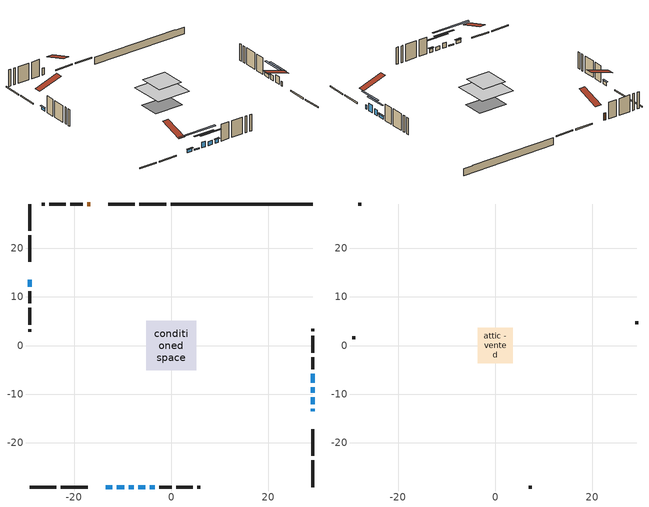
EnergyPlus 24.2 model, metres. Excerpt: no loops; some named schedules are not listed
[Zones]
conditioned space
 floor adiabatic (AdiabaticFloorConstruction): -5.1,-5.1 -5.1,5.1 5.1,5.1 5.1,-5.1 z3.05
 floor foundation (Slab1 construction): -4.27,-3.05 -4.27,3.05 4.27,3.05 4.27,-3.05 z-1.52
 wall outside (RimJoist1 construction): -1.06,29.13 -6.55,29.13 / -29.13,-29.13 -23.64,-29.13 / -29.13,29.13 -29.13,23.64 / 29.13,-29.13 29.13,-23.64 z0.61:0.91
 wall outside (RimJoist2 construction): -7.48,29.13 -12.97,29.13 / -22.71,-29.13 -17.23,-29.13 / -29.13,22.71 -29.13,17.23 / 29.13,-22.71 29.13,-17.23 z0.61:0.91
 wall outside (AdiabaticWallConstruction 1): -16.67,29.13 -17.31,29.13 z0.61:2.64
 wall outside (AdiabaticWallConstruction): 29.13,-13.52 29.13,-13.06 z0.61:1.83; -13.52,-29.13 -12.14,-29.13 / 29.13,-7.68 29.13,-5.85 / -29.13,13.52 -29.13,12.14 z0.61:1.53; -11.22,-29.13 -9.69,-29.13 z0.61:0.92; 29.13,-12.13 29.13,-10.6 z0.61:2.74; 29.13,-9.68 29.13,-8.61 / -8.76,-29.13 -7.69,-29.13 z0.61:2.13; -6.77,-29.13 -5.39,-29.13 / -4.47,-29.13 -3.4,-29.13 z0.61:1.68
 wall outside (Wall1 construction): -18.24,29.13 -20.77,29.13 / -2.47,-29.13 0.06,-29.13 / -29.13,11.21 -29.13,8.69 / 29.13,-4.92 29.13,-2.39 z0.61:5.49
 wall outside (Wall2 construction): -21.7,29.13 -25.15,29.13 / 0.99,-29.13 4.44,-29.13 / -29.13,7.76 -29.13,4.31 / 29.13,-1.47 29.13,1.98 z0.61:5.49
 wall outside (Wall3 construction): -26.07,29.13 -26.65,29.13 / 5.36,-29.13 5.94,-29.13 / -29.13,3.38 -29.13,2.81 / 29.13,2.91 29.13,3.48 z0.61:5.49
 wall foundation (FoundationWall1 construction): -0.14,29.13,-1.52 -0.14,29.13,0.61 26.2,29.13,0.61 26.2,29.13,0.45 29.13,29.13,0.45 29.13,29.13,-1.52
 window (WindowConstruction 8): 29.13,-13.52 29.13,-13.06 z0.61:1.83
 window (WindowConstruction 7): -13.52,-29.13 -12.14,-29.13 z0.61:1.52
 window (WindowConstruction 9): -11.21,-29.13 -9.69,-29.13 z0.61:0.91
 window (WindowConstruction): 29.13,-12.13 29.13,-10.61 z0.61:2.74
 window (WindowConstruction 1): 29.13,-9.68 29.13,-8.61 z0.61:2.13
 window (WindowConstruction 2): -8.76,-29.13 -7.7,-29.13 z0.61:2.13
 window (WindowConstruction 3): -6.77,-29.13 -5.39,-29.13 z0.61:1.68
 window (WindowConstruction 4): -4.47,-29.13 -3.4,-29.13 z0.61:1.68
 window (WindowConstruction 5): 29.13,-7.68 29.13,-5.85 z0.61:1.52
 window (WindowConstruction 6): -29.13,13.52 -29.13,12.14 z0.61:1.52
 door (Door): -16.68,29.13 -17.31,29.13 z0.61:2.64
 ceiling adiabatic (AdiabaticFloorConstruction): 5.1,-5.1 5.1,5.1 -5.1,5.1 -5.1,-5.1 z3.05
attic - vented
 floor to conditioned space (Floor1 construction Reversed): -3.61,-3.61 -3.61,3.61 3.61,3.61 3.61,-3.61 z5.49
 wall outside (Wall4 construction): -27.58,29.13 -28.2,29.13 / 6.87,-29.13 7.49,-29.13 / -29.13,1.88 -29.13,1.26 / 29.13,4.41 29.13,5.04 z0.61:5.49
 roof outside (Roof1 construction): -15.75,29.13,5.49 -15.75,22.1,7.83 -13.89,22.1,7.83 -13.89,29.13,5.49; -14.44,-29.13,5.49 -14.44,-22.1,7.83 -16.3,-22.1,7.83 -16.3,-29.13,5.49; -29.13,14.44,5.49 -22.1,14.44,7.83 -22.1,16.3,7.83 -29.13,16.3,5.49; 29.13,-14.44,5.49 22.1,-14.44,7.83 22.1,-16.3,7.83 29.13,-16.3,5.49
shading: -11.94,-29.13 -13.72,-29.13 -13.72,-29.54 -11.94,-29.54 z1.73; -4.61,-29.13 -16.3,-29.13 -16.3,-29.54 -4.61,-29.54 z6; 29.13,-7.97 29.13,-14.77 29.54,-14.77 29.54,-7.97 z5.38; 29.13,-5.97 29.13,-12.32 29.54,-12.32 29.54,-5.97 z4.77; -5.06,-29.13 -11.4,-29.13 -11.4,-29.54 -5.06,-29.54 z4.77; -2.75,-29.13 -9.41,-29.13 -9.41,-29.54 -2.75,-29.54 z4.32; -3.2,-29.13 -4.67,-29.13 -4.67,-29.54 -3.2,-29.54 z1.88; 29.13,-5.65 29.13,-7.88 29.54,-7.88 29.54,-5.65 z1.73; -29.13,11.94 -29.13,13.72 -29.54,13.72 -29.54,11.94 z1.73
[Building]
Building 1: Terrain=Suburbs
[Site:Location]
Toronto City Centre_ON: Latitude {deg}=43.63; Longitude {deg}=-79.39; Time Zone {hr}=-5; Elevation {m}=77; Keep Site Location Information=Yes
[Site:GroundTemperature:Shallow]
5.01852, 3.26908, 3.12898, 3.95918, 7.29196, 10.6092, 13.4851, 15.3069, 15.4617, 13.9799, 11.1774, 7.9619
[Site:WaterMainsTemperature]
Calculation Method=Schedule; Temperature Schedule=mains temperature schedule
[Material] Roughness=Rough; Thermal Absorptance=0.9
Name | Thickness {m} | Conductivity {W/m-K} | Density {kg/m3} | Specific Heat {J/kg-K} | Solar Absorptance | Visible Absorptance
asphalt or fiberglass shingles | 0.00635 | 0.162714 | 1121.4 | 1465.45 | 0.4 | 0.4
ceiling loosefill ins | 0.0846667 | 0.0480833 | 16.02 | 1046.75 | 0.7 | 0.7
ceiling stud and cavity | 0.1397 | 0.101195 | 65.682 | 1177.47 | 0.7 | 0.7
concrete 4.0 in. | 0.1016 | 1.803125 | 2242.8 | 837.4 | 0.7 | 0.7
concrete 8.0 in. | 0.2032 | 1.803125 | 2242.8 | 837.4 | 0.7 | 0.7
door material | 0.04445 | 0.327969 | 512.64 | 1214.23 | 0.7 | 0.7
exterior vertical ins | 0.0218678 | 0.029427 | 32.04 | 1214.23 | 0.7 | 0.7
floor covering | 0.0127 | 0.0433444 | 54.468 | 1339.84 | 0.6 | 0.6
floor rigid ins; wall rigid ins | 0.512978 | 0.029427 | 32.04 | 1214.23 | 0.7 | 0.7
floor stud and cavity | 0.1397 | 1.75129 | 37.0049 | 1207.88 | 0.7 | 0.7
furniture material conditioned space 1 | 0.1524 | 0.115458 | 640.8 | 1214.23 | 0.6 | 0.6
gypsum board | 0.0127 | 0.160291 | 801 | 837.4 | 0.6 | 0.6
gypsum board 1 | 0.0127 | 0.160291 | 801 | 837.4 | 0.7 | 0.7
osb sheathing 0.5 in. | 0.0127 | 0.115458 | 512.64 | 1214.23 | 0.7 | 0.7
osb sheathing 0.75 in. | 0.01905 | 0.115458 | 512.64 | 1214.23 | 0.7 | 0.7
osb sheathing 2.0 in. | 0.0508 | 0.115458 | 512.64 | 1214.23 | 0.7 | 0.7
rim joist rigid ins | 0.051816 | 0.029427 | 32.04 | 1214.23 | 0.7 | 0.7
rim joist stud and cavity | 0.0508 | 0.0379815 | 125.044 | 1163.47 | 0.6 | 0.6
rim joist stud and cavity 1 | 0.0508 | 0.278529 | 125.044 | 1163.47 | 0.6 | 0.6
wall stud and cavity | 0.1397 | 0.0831639 | 139.0536 | 1170.24 | 0.7 | 0.7
wall stud and cavity 1 | 0.1397 | 0.0826441 | 139.0536 | 1170.24 | 0.7 | 0.7
wall stud and cavity 2 | 0.1397 | 0.0850358 | 139.0536 | 1170.24 | 0.7 | 0.7
wall stud and cavity 3 | 0.0889 | 6.1454 | 50.32683 | 1063.81 | 0.6 | 0.6
wall stud and cavity 4 | 0.0889 | 0.380278 | 52.3479 | 1209.89 | 0.7 | 0.7
wall stud and cavity 5 | 0.0889 | 0.391764 | 83.0341 | 1211.67 | 0.7 | 0.7
wood siding | 0.0254 | 0.102417 | 544.68 | 1172.36 | 0.4 | 0.4
wood siding 1 | 0.00254 | 0.102417 | 544.68 | 1172.36 | 0.4 | 0.4
wood siding 2; wood siding 3; wood siding 4 | 0.0254 | 0.102417 | 544.68 | 1172.36 | 0.7 | 0.7
[WindowMaterial:SimpleGlazingSystem]
Name | U-Factor {W/m2-K} | Solar Heat Gain Coefficient
WindowMaterial | 3.31198 | 0.58
WindowMaterial 1 | 3.46472 | 0.58
WindowMaterial 2 | 3.47437 | 0.57
WindowMaterial 3 | 3.50276 | 0.54
WindowMaterial 4 | 3.53115 | 0.51
WindowMaterial 5 | 3.48516 | 0.56
WindowMaterial 6 | 3.34888 | 0.61
WindowMaterial 7 | 3.63222 | 0.32
[Construction]
AdiabaticFloorConstruction: floor stud and cavity, floor rigid ins, osb sheathing 0.75 in., floor covering
AdiabaticWallConstruction: wood siding 3, wall rigid ins, wall stud and cavity 4, gypsum board
AdiabaticWallConstruction 1: wood siding 4, wall rigid ins, wall stud and cavity 4, gypsum board
Door: door material
Floor1 construction Reversed: gypsum board, ceiling stud and cavity, ceiling loosefill ins
FoundationWall1 construction: concrete 8.0 in., gypsum board 1
furniture construction conditioned space 1: furniture material conditioned space 1
PartitionWallConstruction: gypsum board, wall stud and cavity 5, gypsum board
RimJoist1 construction: wood siding 2, osb sheathing 2.0 in., rim joist stud and cavity
RimJoist2 construction: wood siding 2, rim joist rigid ins, osb sheathing 2.0 in., rim joist stud and cavity 1
Roof1 construction: asphalt or fiberglass shingles
Slab1 construction: concrete 4.0 in.
Wall1 construction: wood siding, osb sheathing 0.5 in., wall stud and cavity, gypsum board
Wall2 construction: wood siding, osb sheathing 0.5 in., wall stud and cavity 1, gypsum board
Wall3 construction: wood siding, osb sheathing 0.5 in., wall stud and cavity 2, gypsum board
Wall4 construction: wood siding 1, wall stud and cavity 3
WindowConstruction: WindowMaterial
WindowConstruction 1; WindowConstruction 2: WindowMaterial 1
WindowConstruction 3: WindowMaterial 2
WindowConstruction 4: WindowMaterial 3
WindowConstruction 5: WindowMaterial 4
WindowConstruction 6; WindowConstruction 7: WindowMaterial 5
WindowConstruction 8: WindowMaterial 6
WindowConstruction 9: WindowMaterial 7
[Zone] Multiplier=1; Part of Total Floor Area=Yes
Name | Volume {m3}
attic - vented | 19.7801
conditioned space | 396.4
[Space]
Name | Zone | Volume {m3}
attic - vented 1 | attic - vented | 19.7801
conditioned space 1 | conditioned space | 396.4
[ZoneInfiltration:EffectiveLeakageArea]
infil attic - vented 1: Zone or Space=attic - vented 1; Schedule=Always On Discrete; Effective Air Leakage Area {cm2}=2190.74; Stack Coefficient=0.000501975; Wind Coefficient=1.51377e-05
[ZoneMixing]
whole house fan mix: Zone or Space=attic - vented; Schedule=Always On Continuous; Design Flow Rate Calculation Method=Flow/Zone; Design Flow Rate {m3/s}=0; Source Zone or Space=conditioned space
[SurfaceProperty:ExposedFoundationPerimeter]
Slab1: Exposed Perimeter Calculation Method=TotalExposedPerimeter; Total Exposed Perimeter {m}=29.262
[InternalMass] Zone or ZoneList=conditioned space; Space or SpaceList=conditioned space 1
Name | Construction | Surface Area {m2}
furniture mass conditioned space 1 | furniture construction conditioned space 1 | 62.4519
partition wall mass | PartitionWallConstruction | 156.13
[Lights]
interior lighting: Zone or ZoneList or Space or SpaceList=conditioned space 1; Schedule=interior lighting schedule; Design Level Calculation Method=LightingLevel; Lighting Level {W}=343.2; Return Air Fraction=0; Fraction Radiant=0.6; Fraction Visible=0.2; Fraction Replaceable=1
[People]
occupants: Zone or ZoneList or Space or SpaceList=conditioned space 1; Number of People Schedule=occupants schedule; Number of People Calculation Method=People; Number of People=3; Fraction Radiant=0.314171; Sensible Heat Fraction=0.56303; Activity Level Schedule=occupants activity schedule; Carbon Dioxide Generation Rate {m3/s-W}=0; Enable ASHRAE 55 Comfort Warnings=No; Mean Radiant Temperature Calculation Type=EnclosureAveraged
[ElectricEquipment] Zone or ZoneList or Space or SpaceList=conditioned space 1; Design Level Calculation Method=EquipmentLevel
Name | Schedule | Design Level {W} | Fraction Latent | Fraction Radiant | Fraction Lost
clothes dryer | clothes dryer schedule | 140.772 | 0.015 | 0.081 | 0.85
clothes washer | clothes washer schedule | 32.1985 | 0.03 | 0.162 | 0.7
cooking range | cooking range schedule | 215.147 | 0.08 | 0.432 | 0.2
dishwasher | dishwasher schedule | 66.8632 | 0.3 | 0.18 | 0.4
fridge | fridge schedule | 72.9452 | 0 | 0.6 | 0
mech vent bath fan 0 | mech vent bath fan 0 schedule | 50.2 | 0 | 0 | 1
mech vent bath fan 1 | mech vent bath fan 1 schedule | 50.2 | 0 | 0 | 1
mech vent house fan | mech vent house fan schedule | 0 | 0 | 0 | 1
mech vent house fan cfis | mech vent house fan cfis schedule | 0 | 0 | 0 | 0
mech vent range fan 0 | mech vent range fan 0 schedule | 57 | 0 | 0 | 1
misc plug loads | misc plug loads schedule | 494.7 | 0.045 | 0.513 | 0.1
whole house fan | Always On Discrete | 0 | 0 | 0 | 1
[OtherEquipment] Zone or ZoneList or Space or SpaceList=conditioned space 1; Design Level Calculation Method=EquipmentLevel
Name | Fuel Type | Schedule | Design Level {W} | Fraction Latent | Fraction Radiant | Fraction Lost
clothes dryer 1 | Electricity | clothes dryer schedule | 0 | 0.015 | 0.081 | 0.85
cooking range 1 | Electricity | cooking range schedule | 0 | 0.08 | 0.432 | 0.2
general water use latent | None | general water use schedule | 62.594 | 1 | 0 | 0
general water use sensible | None | general water use schedule | -61.6891 | 0 | 0.6 | 0
mech vent house fan latent load | None | Always On Discrete | 0 | 1 | 0 | 0
mech vent house fan sensible load | None | Always On Discrete | 0 | 0 | 0 | 0
water heater energy adjustment1 | NaturalGas | Always On Discrete | 0.01 | 0 | 0 | 1
[ZoneInfiltration:DesignFlowRate] Zone or ZoneList or Space or SpaceList=conditioned space 1; Schedule=Always On Discrete; Design Flow Rate Calculation Method=Flow/Zone; Design Flow Rate {m3/s}=0
infil flow; natural vent flow; whole house fan flow
[AvailabilityManager:Scheduled]
central ac and furnace airloop Availability Manager: Schedule=Always On Discrete
[Foundation:Kiva]
Foundation Kiva 1: Initial Indoor Air Temperature {C}=18; Wall Height Above Grade {m}=0.609996; Wall Depth Below Slab {m}=0.2032; Custom Block Material Name 1=exterior vertical ins; Custom Block Depth 1 {m}=2.13; Custom Block X Position 1 {m}=0.2159; Custom Block Z Position 1 {m}=0
[Foundation:Kiva:Settings]
Soil Conductivity {W/m-K}=0.849921; Soil Density {kg/m3}=1842.3; Soil Specific Heat {J/kg-K}=418.7; Ground Solar Absorptivity=0.9; Ground Thermal Absorptivity=0.9; Ground Surface Roughness {m}=0.03; Far-Field Width {m}=40; Deep-Ground Boundary Condition=ZeroFlux; Deep-Ground Depth {m}=40; Minimum Cell Dimension {m}=0.2; Maximum Cell Growth Coefficient=3; Simulation Timestep=Timestep
[Exterior:Lights]
exterior lighting: Schedule=exterior lighting schedule; Design Level {W}=75.6
[EnergyManagementSystem:GlobalVariable]
central_ac_and_furnace_airloop_Fan_RTF
infil_program_Qfan
infil_program_Qinf
natural_vent_program_Qnv
natural_vent_program_Qwhf
[EnergyManagementSystem:Sensor]
Name | Output:Variable or Output:Meter Index Key | Output:Variable or Output:Meter
airflow_gain | infil flow | Infiltration Sensible Heat Gain Energy
airflow_gain_1 | natural vent flow | Infiltration Sensible Heat Gain Energy
airflow_gain_2 | whole house fan flow | Infiltration Sensible Heat Gain Energy
airflow_loss | infil flow | Infiltration Sensible Heat Loss Energy
airflow_loss_1 | natural vent flow | Infiltration Sensible Heat Loss Energy
airflow_loss_2 | whole house fan flow | Infiltration Sensible Heat Loss Energy
clg_load_cond |  | Cooling:EnergyTransfer:Zone:CONDITIONED SPACE
clg_sp_s; clg_sp_s_1 | cooling setpoint | Schedule Value
clothes_dryer_exhaust_0_sch_s | clothes dryer exhaust 0 schedule | Schedule Value
cool_season | cooling season schedule | Schedule Value
htg_load_cond |  | Heating:EnergyTransfer:Zone:CONDITIONED SPACE
htg_sp_s; htg_sp_s_1 | heating setpoint | Schedule Value
ig_ee_conv | clothes dryer | Electric Equipment Convective Heating Energy
ig_ee_conv_2 | cooking range | Electric Equipment Convective Heating Energy
ig_ee_conv_4 | fridge | Electric Equipment Convective Heating Energy
ig_ee_conv_5 | misc plug loads | Electric Equipment Convective Heating Energy
ig_ee_conv_6 | whole house fan | Electric Equipment Convective Heating Energy
ig_ee_rad | clothes dryer | Electric Equipment Radiant Heating Energy
ig_ee_rad_2 | cooking range | Electric Equipment Radiant Heating Energy
ig_ee_rad_4 | fridge | Electric Equipment Radiant Heating Energy
ig_ee_rad_5 | misc plug loads | Electric Equipment Radiant Heating Energy
ig_ee_rad_6 | whole house fan | Electric Equipment Radiant Heating Energy
ig_lgt_conv | interior lighting | Lights Convective Heating Energy
ig_lgt_rad | interior lighting | Lights Radiant Heating Energy
ig_lgt_vis | interior lighting | Lights Visible Radiation Heating Energy
ig_oe_conv | clothes dryer 1 | Other Equipment Convective Heating Energy
ig_oe_conv_1 | cooking range 1 | Other Equipment Convective Heating Energy
ig_oe_conv_2 | general water use latent | Other Equipment Convective Heating Energy
ig_oe_conv_3 | general water use sensible | Other Equipment Convective Heating Energy
ig_oe_conv_4 | water heater energy adjustment1 | Other Equipment Convective Heating Energy
ig_oe_rad | clothes dryer 1 | Other Equipment Radiant Heating Energy
ig_oe_rad_1 | cooking range 1 | Other Equipment Radiant Heating Energy
ig_oe_rad_2 | general water use latent | Other Equipment Radiant Heating Energy
ig_oe_rad_3 | general water use sensible | Other Equipment Radiant Heating Energy
ig_oe_rad_4 | water heater energy adjustment1 | Other Equipment Radiant Heating Energy
ig_ppl_conv | occupants | People Convective Heating Energy
ig_ppl_rad | occupants | People Radiant Heating Energy
im_conv | furniture mass conditioned space 1 | Surface Inside Face Convection Heat Gain Energy
im_conv_1 | partition wall mass | Surface Inside Face Convection Heat Gain Energy
im_ig | furniture mass conditioned space 1 | Surface Inside Face Internal Gains Radiation Heat Gain Energy
im_ig_1 | partition wall mass | Surface Inside Face Internal Gains Radiation Heat Gain Energy
im_lgt | furniture mass conditioned space 1 | Surface Inside Face Lights Radiation Heat Gain Energy
im_lgt_1 | partition wall mass | Surface Inside Face Lights Radiation Heat Gain Energy
im_sol | furniture mass conditioned space 1 | Surface Inside Face Solar Radiation Heat Gain Energy
im_sol_1 | partition wall mass | Surface Inside Face Solar Radiation Heat Gain Energy
im_surf | furniture mass conditioned space 1 | Surface Inside Face Net Surface Thermal Radiation Heat Gain Energy
im_surf_1 | partition wall mass | Surface Inside Face Net Surface Thermal Radiation Heat Gain Energy
mech_vent_bath_fan_0_sch_s | mech vent bath fan 0 schedule | Schedule Value
mech_vent_bath_fan_1_sch_s | mech vent bath fan 1 schedule | Schedule Value
mech_vent_range_fan_0_sch_s | mech vent range fan 0 schedule | Schedule Value
mv_conv | mech vent bath fan 0 | Electric Equipment Convective Heating Energy
mv_conv_1 | mech vent bath fan 1 | Electric Equipment Convective Heating Energy
mv_conv_2 | mech vent house fan | Electric Equipment Convective Heating Energy
mv_conv_3 | mech vent house fan cfis | Electric Equipment Convective Heating Energy
mv_conv_4 | mech vent range fan 0 | Electric Equipment Convective Heating Energy
mv_conv_5 | mech vent house fan latent load | Other Equipment Convective Heating Energy
mv_conv_6 | mech vent house fan sensible load | Other Equipment Convective Heating Energy
mv_rad | mech vent bath fan 0 | Electric Equipment Radiant Heating Energy
mv_rad_1 | mech vent bath fan 1 | Electric Equipment Radiant Heating Energy
mv_rad_2 | mech vent house fan | Electric Equipment Radiant Heating Energy
mv_rad_3 | mech vent house fan cfis | Electric Equipment Radiant Heating Energy
mv_rad_4 | mech vent range fan 0 | Electric Equipment Radiant Heating Energy
mv_rad_5 | mech vent house fan latent load | Other Equipment Radiant Heating Energy
mv_rad_6 | mech vent house fan sensible load | Other Equipment Radiant Heating Energy
natural_vent_s | natural vent schedule | Schedule Value
out_pb_s |  | Site Outdoor Air Barometric Pressure
out_wt_s |  | Site Outdoor Air Humidity Ratio
site_vw_s |  | Site Wind Speed
ss_back_out | Window1 | Surface Window Shortwave from Zone Back Out Window Heat Transfer Rate
ss_back_out_1 | Window10 | Surface Window Shortwave from Zone Back Out Window Heat Transfer Rate
ss_back_out_2 | Window11 | Surface Window Shortwave from Zone Back Out Window Heat Transfer Rate
ss_back_out_3 | Window2 | Surface Window Shortwave from Zone Back Out Window Heat Transfer Rate
ss_back_out_4 | Window3 | Surface Window Shortwave from Zone Back Out Window Heat Transfer Rate
ss_back_out_5 | Window4 | Surface Window Shortwave from Zone Back Out Window Heat Transfer Rate
ss_back_out_6 | Window5 | Surface Window Shortwave from Zone Back Out Window Heat Transfer Rate
ss_back_out_7 | Window6 | Surface Window Shortwave from Zone Back Out Window Heat Transfer Rate
ss_back_out_8 | Window7 | Surface Window Shortwave from Zone Back Out Window Heat Transfer Rate
ss_back_out_9 | Window9 | Surface Window Shortwave from Zone Back Out Window Heat Transfer Rate
ss_conv | Door1 | Surface Inside Face Convection Heat Gain Energy
ss_conv_1 | Window1 | Surface Inside Face Convection Heat Gain Energy
ss_conv_10 | Window9 | Surface Inside Face Convection Heat Gain Energy
ss_conv_2 | Window10 | Surface Inside Face Convection Heat Gain Energy
ss_conv_3 | Window11 | Surface Inside Face Convection Heat Gain Energy
ss_conv_4 | Window2 | Surface Inside Face Convection Heat Gain Energy
ss_conv_5 | Window3 | Surface Inside Face Convection Heat Gain Energy
ss_conv_6 | Window4 | Surface Inside Face Convection Heat Gain Energy
ss_conv_7 | Window5 | Surface Inside Face Convection Heat Gain Energy
ss_conv_8 | Window6 | Surface Inside Face Convection Heat Gain Energy
ss_conv_9 | Window7 | Surface Inside Face Convection Heat Gain Energy
ss_ig | Door1 | Surface Inside Face Internal Gains Radiation Heat Gain Energy
ss_ig_1 | Window1 | Surface Inside Face Internal Gains Radiation Heat Gain Energy
ss_ig_10 | Window9 | Surface Inside Face Internal Gains Radiation Heat Gain Energy
ss_ig_2 | Window10 | Surface Inside Face Internal Gains Radiation Heat Gain Energy
ss_ig_3 | Window11 | Surface Inside Face Internal Gains Radiation Heat Gain Energy
ss_ig_4 | Window2 | Surface Inside Face Internal Gains Radiation Heat Gain Energy
ss_ig_5 | Window3 | Surface Inside Face Internal Gains Radiation Heat Gain Energy
ss_ig_6 | Window4 | Surface Inside Face Internal Gains Radiation Heat Gain Energy
ss_ig_7 | Window5 | Surface Inside Face Internal Gains Radiation Heat Gain Energy
ss_ig_8 | Window6 | Surface Inside Face Internal Gains Radiation Heat Gain Energy
ss_ig_9 | Window7 | Surface Inside Face Internal Gains Radiation Heat Gain Energy
ss_lgt | Door1 | Surface Inside Face Lights Radiation Heat Gain Energy
ss_sol | Door1 | Surface Inside Face Solar Radiation Heat Gain Energy
ss_surf | Door1 | Surface Inside Face Net Surface Thermal Radiation Heat Gain Energy
ss_surf_1 | Window1 | Surface Inside Face Net Surface Thermal Radiation Heat Gain Energy
ss_surf_10 | Window9 | Surface Inside Face Net Surface Thermal Radiation Heat Gain Energy
ss_surf_2 | Window10 | Surface Inside Face Net Surface Thermal Radiation Heat Gain Energy
ss_surf_3 | Window11 | Surface Inside Face Net Surface Thermal Radiation Heat Gain Energy
ss_surf_4 | Window2 | Surface Inside Face Net Surface Thermal Radiation Heat Gain Energy
ss_surf_5 | Window3 | Surface Inside Face Net Surface Thermal Radiation Heat Gain Energy
ss_surf_6 | Window4 | Surface Inside Face Net Surface Thermal Radiation Heat Gain Energy
ss_surf_7 | Window5 | Surface Inside Face Net Surface Thermal Radiation Heat Gain Energy
ss_surf_8 | Window6 | Surface Inside Face Net Surface Thermal Radiation Heat Gain Energy
ss_surf_9 | Window7 | Surface Inside Face Net Surface Thermal Radiation Heat Gain Energy
ss_trans_in | Window1 | Surface Window Transmitted Solar Radiation Rate
ss_trans_in_1 | Window10 | Surface Window Transmitted Solar Radiation Rate
ss_trans_in_2 | Window11 | Surface Window Transmitted Solar Radiation Rate
ss_trans_in_3 | Window2 | Surface Window Transmitted Solar Radiation Rate
ss_trans_in_4 | Window3 | Surface Window Transmitted Solar Radiation Rate
ss_trans_in_5 | Window4 | Surface Window Transmitted Solar Radiation Rate
ss_trans_in_6 | Window5 | Surface Window Transmitted Solar Radiation Rate
ss_trans_in_7 | Window6 | Surface Window Transmitted Solar Radiation Rate
ss_trans_in_8 | Window7 | Surface Window Transmitted Solar Radiation Rate
ss_trans_in_9 | Window9 | Surface Window Transmitted Solar Radiation Rate
ss_trans_out | Window1 | Surface Inside Face Initial Transmitted Diffuse Transmitted Out Window Solar Radiation Rate
ss_trans_out_1 | Window10 | Surface Inside Face Initial Transmitted Diffuse Transmitted Out Window Solar Radiation Rate
ss_trans_out_2 | Window11 | Surface Inside Face Initial Transmitted Diffuse Transmitted Out Window Solar Radiation Rate
ss_trans_out_3 | Window2 | Surface Inside Face Initial Transmitted Diffuse Transmitted Out Window Solar Radiation Rate
ss_trans_out_4 | Window3 | Surface Inside Face Initial Transmitted Diffuse Transmitted Out Window Solar Radiation Rate
ss_trans_out_5 | Window4 | Surface Inside Face Initial Transmitted Diffuse Transmitted Out Window Solar Radiation Rate
ss_trans_out_6 | Window5 | Surface Inside Face Initial Transmitted Diffuse Transmitted Out Window Solar Radiation Rate
ss_trans_out_7 | Window6 | Surface Inside Face Initial Transmitted Diffuse Transmitted Out Window Solar Radiation Rate
ss_trans_out_8 | Window7 | Surface Inside Face Initial Transmitted Diffuse Transmitted Out Window Solar Radiation Rate
ss_trans_out_9 | Window9 | Surface Inside Face Initial Transmitted Diffuse Transmitted Out Window Solar Radiation Rate
s_conv | Floor1 | Surface Inside Face Convection Heat Gain Energy
s_conv_1 | FoundationWall1 | Surface Inside Face Convection Heat Gain Energy
s_conv_10 | RimJoist2:270 | Surface Inside Face Convection Heat Gain Energy
s_conv_11 | RimJoist2:90 | Surface Inside Face Convection Heat Gain Energy
s_conv_12 | Slab1 | Surface Inside Face Convection Heat Gain Energy
s_conv_13 | Wall1:0 | Surface Inside Face Convection Heat Gain Energy
s_conv_14 | Wall1:180 | Surface Inside Face Convection Heat Gain Energy
s_conv_15 | Wall1:270 | Surface Inside Face Convection Heat Gain Energy
s_conv_16 | Wall1:90 | Surface Inside Face Convection Heat Gain Energy
s_conv_17 | Wall2:0 | Surface Inside Face Convection Heat Gain Energy
s_conv_18 | Wall2:180 | Surface Inside Face Convection Heat Gain Energy
s_conv_19 | Wall2:270 | Surface Inside Face Convection Heat Gain Energy
s_conv_2 | inferred conditioned ceiling | Surface Inside Face Convection Heat Gain Energy
s_conv_20 | Wall2:90 | Surface Inside Face Convection Heat Gain Energy
s_conv_21 | Wall3:0 | Surface Inside Face Convection Heat Gain Energy
s_conv_22 | Wall3:180 | Surface Inside Face Convection Heat Gain Energy
s_conv_23 | Wall3:270 | Surface Inside Face Convection Heat Gain Energy
s_conv_24 | Wall3:90 | Surface Inside Face Convection Heat Gain Energy
s_conv_3 | inferred conditioned floor | Surface Inside Face Convection Heat Gain Energy
